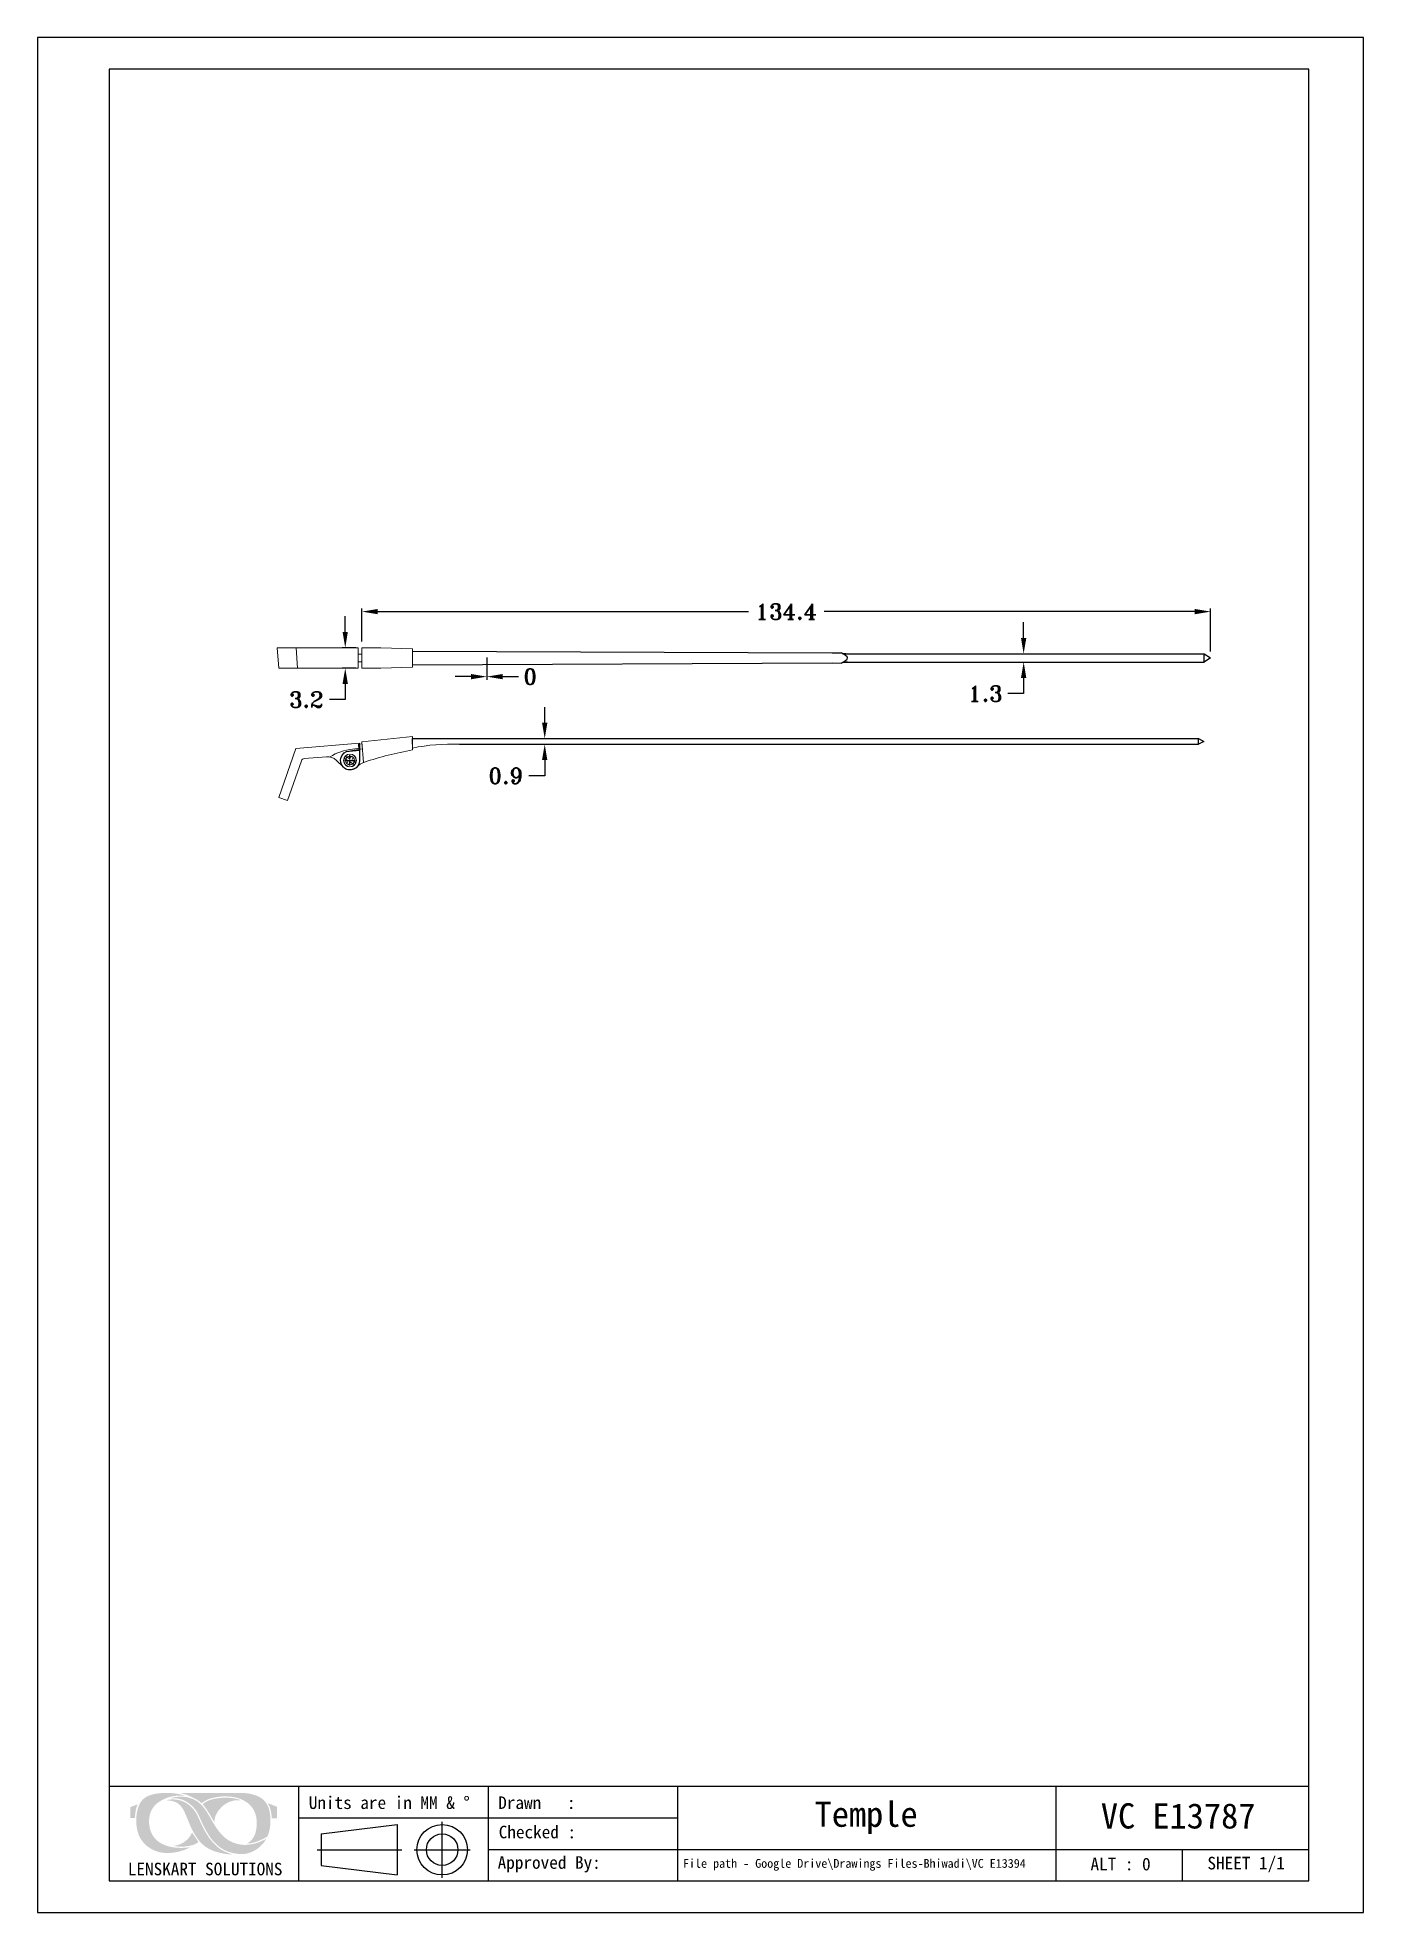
# Model space of a CAD drawing. Header units: millimetres. Extents: x 3210 to 3420, y 1209 to 1506.
import ezdxf

# ---------------------------------------------------------------- set-up
doc = ezdxf.new("R2010")
doc.units = ezdxf.units.MM
doc.linetypes.add('CENTER2', pattern=[28.575, 19.05, -3.175, 3.175, -3.175])
doc.layers.add('Center Line', color=2, linetype='CENTER2')
doc.layers.add('图框-线条', color=7, linetype='Continuous')
doc.layers.add('绘图层', color=7, linetype='Continuous', lineweight=15)
doc.styles.add('宋体', font='SimSun.ttf')
doc.styles.add('样式 1', font='romant.shx')
doc.dimstyles.new('ISO-25$0', dxfattribs={"dimtxt": 2.5, "dimasz": 2.5, "dimexe": 0.5, "dimexo": 1, "dimgap": 1, "dimtad": 0, "dimtih": 1, "dimtoh": 1, "dimdec": 1, "dimzin": 10, "dimdsep": 46, "dimlunit": 6, "dimtxsty": '样式 1', "dimcen": 0, "dimclrd": 256, "dimclre": 256, "dimclrt": 7, "dimazin": 0, "dimtfac": 1, "dimtdec": 1, "dimtofl": 0, "dimtmove": 0, "dimatfit": 0, "dimfxl": 1, "dimtolj": 1, "dimtzin": 10, "dimarcsym": 0})

# ---------------------------------------------------------------- blocks, each defined once
blk = doc.blocks.new('*U2')
at = {"layer": 'Center Line', "color": 0, "linetype": 'CENTER2', "transparency": 16777216}
for p, q in [((-0.82, 0), (-0.14, 0)), ((0, 0.14), (0, 0.82)), ((0.14, 0), (0.82, 0)), ((0, -0.82), (0, -0.14))]:
    blk.add_line(p, q, dxfattribs=at)
at = {"layer": 'Center Line', "color": 0, "linetype": 'Continuous', "transparency": 16777216}
for p, q in [((-0.07, 0), (0.07, 0)), ((0, -0.07), (0, 0.07))]:
    blk.add_line(p, q, dxfattribs=at)
blk = doc.blocks.new('*D7')
at = {"lineweight": -2, "transparency": 16777216}
for p, q in [((3261.31, 1410.76), (3261.31, 1416)), ((3263.81, 1415.5), (3322.51, 1415.5)), ((3393.21, 1415.5), (3334.51, 1415.5)), ((3395.71, 1409.16), (3395.71, 1416))]:
    blk.add_line(p, q, dxfattribs=at)
at = {"transparency": 16777216}
for points in [[(3263.81, 1415.92), (3263.81, 1415.08), (3261.31, 1415.5)], [(3393.21, 1415.92), (3393.21, 1415.08), (3395.71, 1415.5)]]:
    blk.add_solid(points, dxfattribs=at)
at = {"layer": 'Defpoints', "color": 0, "transparency": 16777216}
for p in [(3395.71, 1415.5), (3261.31, 1409.76), (3395.71, 1408.16)]:
    blk.add_point(p, dxfattribs=at)
at = {"color": 7, "transparency": 16777216, "insert": (3328.51, 1415.5), "char_height": 2.5, "attachment_point": 5, "style": '样式 1'}
blk.add_mtext('\\A1;134.4', dxfattribs=at)
blk = doc.blocks.new('*D8')
at = {"lineweight": -2, "transparency": 16777216}
for p, q in [((3366.1, 1411.31), (3366.1, 1413.81)), ((3364.18, 1408.81), (3366.6, 1408.81)), ((3364.18, 1407.51), (3366.6, 1407.51)), ((3366.1, 1405.01), (3366.1, 1402.51)), ((3366.1, 1402.51), (3363.6, 1402.51))]:
    blk.add_line(p, q, dxfattribs=at)
at = {"transparency": 16777216}
for points in [[(3365.68, 1411.31), (3366.52, 1411.31), (3366.1, 1408.81)], [(3365.68, 1405.01), (3366.52, 1405.01), (3366.1, 1407.51)]]:
    blk.add_solid(points, dxfattribs=at)
at = {"layer": 'Defpoints', "color": 0, "transparency": 16777216}
for p in [(3363.18, 1408.81), (3363.18, 1407.51), (3366.1, 1407.51)]:
    blk.add_point(p, dxfattribs=at)
at = {"color": 7, "transparency": 16777216, "insert": (3360.04, 1402.51), "char_height": 2.5, "attachment_point": 5, "style": '样式 1'}
blk.add_mtext('\\A1;1.3', dxfattribs=at)
blk = doc.blocks.new('*D9')
at = {"lineweight": -2, "transparency": 16777216}
for p, q in [((3281.09, 1408.21), (3281.09, 1404.7)), ((3278.59, 1405.2), (3276.09, 1405.2)), ((3281.1, 1406.11), (3281.1, 1404.7)), ((3283.6, 1405.2), (3286.1, 1405.2))]:
    blk.add_line(p, q, dxfattribs=at)
at = {"transparency": 16777216}
for points in [[(3278.59, 1405.62), (3278.59, 1404.78), (3281.09, 1405.2)], [(3283.6, 1405.62), (3283.6, 1404.78), (3281.1, 1405.2)]]:
    blk.add_solid(points, dxfattribs=at)
at = {"layer": 'Defpoints', "color": 0, "transparency": 16777216}
for p in [(3281.09, 1409.21), (3281.1, 1407.11), (3281.1, 1405.2)]:
    blk.add_point(p, dxfattribs=at)
at = {"color": 7, "transparency": 16777216, "insert": (3287.94, 1405.2), "char_height": 2.5, "attachment_point": 5, "style": '样式 1'}
blk.add_mtext('\\A1;0', dxfattribs=at)
blk = doc.blocks.new('*D10')
at = {"lineweight": -2, "transparency": 16777216}
for p, q in [((3258.66, 1412.26), (3258.66, 1414.76)), ((3260.31, 1409.76), (3258.16, 1409.76)), ((3260.31, 1406.56), (3258.16, 1406.56)), ((3258.66, 1404.06), (3258.66, 1401.56)), ((3258.66, 1401.56), (3256.16, 1401.56))]:
    blk.add_line(p, q, dxfattribs=at)
at = {"transparency": 16777216}
for points in [[(3258.24, 1412.26), (3259.07, 1412.26), (3258.66, 1409.76)], [(3258.24, 1404.06), (3259.07, 1404.06), (3258.66, 1406.56)]]:
    blk.add_solid(points, dxfattribs=at)
at = {"layer": 'Defpoints', "color": 0, "transparency": 16777216}
for p in [(3261.31, 1409.76), (3258.66, 1406.56), (3261.31, 1406.56)]:
    blk.add_point(p, dxfattribs=at)
at = {"color": 7, "transparency": 16777216, "insert": (3252.48, 1401.56), "char_height": 2.5, "attachment_point": 5, "style": '样式 1'}
blk.add_mtext('\\A1;3.2', dxfattribs=at)
blk = doc.blocks.new('*D11')
at = {"lineweight": -2, "transparency": 16777216}
for p, q in [((3290.25, 1397.89), (3290.25, 1400.39)), ((3288.94, 1395.39), (3290.75, 1395.39)), ((3288.94, 1394.49), (3290.75, 1394.49)), ((3290.25, 1391.99), (3290.25, 1389.49)), ((3290.25, 1389.49), (3287.75, 1389.49))]:
    blk.add_line(p, q, dxfattribs=at)
at = {"transparency": 16777216}
for points in [[(3289.83, 1397.89), (3290.67, 1397.89), (3290.25, 1395.39)], [(3289.83, 1391.99), (3290.67, 1391.99), (3290.25, 1394.49)]]:
    blk.add_solid(points, dxfattribs=at)
at = {"layer": 'Defpoints', "color": 0, "transparency": 16777216}
for p in [(3287.94, 1395.39), (3287.94, 1394.49), (3290.25, 1394.49)]:
    blk.add_point(p, dxfattribs=at)
at = {"color": 7, "transparency": 16777216, "insert": (3284.07, 1389.49), "char_height": 2.5, "attachment_point": 5, "style": '样式 1'}
blk.add_mtext('\\A1;0.9', dxfattribs=at)

msp = doc.modelspace()

# ---------------------------------------------------------------- hatches: boundary and pattern name
at = {"layer": '图框-线条', "lineweight": 0, "ltscale": 0.1}
h = msp.add_hatch(color=252, dxfattribs=at)
edge = h.paths.add_edge_path()
edge.add_spline(control_points=[(3224.63, 1226.14), (3224.63, 1226.14), (3224.62, 1224.42), (3224.62, 1224.42), (3224.62, 1224.42), (3224.62, 1224.42), (3225.34, 1224.42), (3225.34, 1224.42), (3225.34, 1224.42), (3225.39, 1224.82), (3225.4, 1225.17), (3225.47, 1225.57), (3225.47, 1225.57), (3225.54, 1225.92), (3225.65, 1226.27), (3225.77, 1226.57), (3225.77, 1226.57), (3225.77, 1226.57), (3224.63, 1226.14), (3224.63, 1226.14)], knot_values=[0, 0, 0, 0, 0.166667, 0.166667, 0.166667, 0.166667, 0.333333, 0.333333, 0.333333, 0.333333, 0.5, 0.5, 0.5, 0.5, 0.666667, 0.666667, 0.666667, 0.666667, 1, 1, 1, 1], degree=3, periodic=0)
edge = h.paths.add_edge_path()
edge.add_spline(control_points=[(3247.03, 1224.35), (3247.03, 1224.35), (3247.83, 1224.34), (3247.83, 1224.34), (3247.83, 1224.34), (3247.83, 1224.34), (3247.84, 1226.19), (3247.84, 1226.19), (3247.84, 1226.19), (3247.84, 1226.19), (3246.42, 1226.75), (3246.42, 1226.75), (3246.42, 1226.75), (3246.57, 1226.4), (3246.73, 1226.14), (3246.84, 1225.69), (3246.84, 1225.69), (3246.95, 1225.23), (3246.99, 1224.83), (3247.03, 1224.35)], knot_values=[0, 0, 0, 0, 0.166667, 0.166667, 0.166667, 0.166667, 0.333333, 0.333333, 0.333333, 0.333333, 0.5, 0.5, 0.5, 0.5, 0.666667, 0.666667, 0.666667, 0.666667, 1, 1, 1, 1], degree=3, periodic=0)
edge = h.paths.add_edge_path(flags=17)
edge.add_spline(control_points=[(3231.54, 1220), (3231.68, 1219.9), (3232.5, 1219.88), (3232.64, 1219.88), (3232.64, 1219.88), (3233.52, 1219.85), (3234.84, 1220.06), (3235.42, 1220.62), (3235.42, 1220.62), (3235.37, 1220.7), (3235.34, 1220.73), (3235.28, 1220.8), (3235.28, 1220.8), (3235.28, 1220.8), (3234.41, 1222.09), (3234.41, 1222.09), (3234.41, 1222.09), (3234.2, 1221.83), (3234.11, 1221.34), (3233.31, 1220.72), (3233.31, 1220.72), (3232.83, 1220.36), (3232.27, 1220.1), (3231.54, 1220)], knot_values=[0, 0, 0, 0, 0.142857, 0.142857, 0.142857, 0.142857, 0.285714, 0.285714, 0.285714, 0.285714, 0.428571, 0.428571, 0.428571, 0.428571, 0.571429, 0.571429, 0.571429, 0.571429, 0.714286, 0.714286, 0.714286, 0.714286, 1, 1, 1, 1], degree=3, periodic=0)
edge = h.paths.add_edge_path(flags=17)
edge.add_spline(control_points=[(3236.09, 1226.58), (3236.14, 1226.5), (3236.15, 1226.51), (3236.22, 1226.43), (3236.22, 1226.43), (3236.86, 1225.69), (3237.79, 1223.9), (3237.91, 1223.78), (3237.91, 1223.78), (3237.97, 1225.28), (3239.23, 1226.58), (3240.46, 1227.02), (3240.46, 1227.02), (3241.11, 1227.24), (3241.46, 1227.25), (3242.18, 1227.18), (3242.18, 1227.18), (3241.94, 1227.38), (3240.94, 1227.54), (3240.68, 1227.57), (3240.68, 1227.57), (3239.47, 1227.71), (3237.71, 1227.59), (3236.64, 1226.99), (3236.64, 1226.99), (3236.47, 1226.9), (3236.16, 1226.7), (3236.09, 1226.58)], knot_values=[0, 0, 0, 0, 0.125, 0.125, 0.125, 0.125, 0.25, 0.25, 0.25, 0.25, 0.375, 0.375, 0.375, 0.375, 0.5, 0.5, 0.5, 0.5, 0.625, 0.625, 0.625, 0.625, 0.75, 0.75, 0.75, 0.75, 1, 1, 1, 1], degree=3, periodic=0)
edge = h.paths.add_edge_path()
edge.add_spline(control_points=[(3235.51, 1224.23), (3235.11, 1225.14), (3234.98, 1225.4), (3234.34, 1226.09), (3234.34, 1226.09), (3233.46, 1227.03), (3232.12, 1227.5), (3230.79, 1227.32), (3230.79, 1227.32), (3230.71, 1227.31), (3230.63, 1227.3), (3230.55, 1227.28), (3230.55, 1227.28), (3230.55, 1227.28), (3230.31, 1227.21), (3230.31, 1227.21), (3230.31, 1227.21), (3231.08, 1227.17), (3231.68, 1227.06), (3232.19, 1226.68), (3232.19, 1226.68), (3232.69, 1226.29), (3232.89, 1225.99), (3233.21, 1225.33), (3233.21, 1225.33), (3233.74, 1224.24), (3234.1, 1223.03), (3234.69, 1222.03), (3234.69, 1222.03), (3235.32, 1220.96), (3235.93, 1220.18), (3237, 1219.56), (3237, 1219.56), (3237.85, 1219.07), (3239.64, 1218.6), (3240.83, 1218.64), (3240.83, 1218.64), (3240.7, 1218.71), (3240.51, 1218.73), (3240.35, 1218.78), (3240.35, 1218.78), (3238.14, 1219.46), (3236.87, 1221.33), (3235.89, 1223.39), (3235.89, 1223.39), (3235.76, 1223.67), (3235.64, 1223.94), (3235.51, 1224.23)], knot_values=[0, 0, 0, 0, 0.076923, 0.076923, 0.076923, 0.076923, 0.153846, 0.153846, 0.153846, 0.153846, 0.230769, 0.230769, 0.230769, 0.230769, 0.307692, 0.307692, 0.307692, 0.307692, 0.384615, 0.384615, 0.384615, 0.384615, 0.461538, 0.461538, 0.461538, 0.461538, 0.538462, 0.538462, 0.538462, 0.538462, 0.615385, 0.615385, 0.615385, 0.615385, 0.692308, 0.692308, 0.692308, 0.692308, 0.769231, 0.769231, 0.769231, 0.769231, 0.846154, 0.846154, 0.846154, 0.846154, 1, 1, 1, 1], degree=3, periodic=0)
edge = h.paths.add_edge_path()
edge.add_spline(control_points=[(3246.14, 1221.08), (3246.1, 1221.08), (3245.28, 1220.69), (3245.12, 1220.62), (3245.12, 1220.62), (3244.76, 1220.49), (3244.35, 1220.36), (3243.95, 1220.28), (3243.95, 1220.28), (3242.98, 1220.09), (3242.27, 1220.1), (3241.33, 1220.37), (3241.33, 1220.37), (3239.75, 1220.83), (3238.83, 1221.94), (3238.08, 1223.1), (3238.08, 1223.1), (3236.76, 1225.15), (3236.22, 1227.14), (3233.67, 1227.69), (3233.67, 1227.69), (3233.24, 1227.78), (3232.73, 1227.81), (3232.28, 1227.78), (3232.28, 1227.78), (3231.97, 1227.76), (3231.25, 1227.68), (3231.03, 1227.55), (3231.03, 1227.55), (3232.16, 1227.58), (3233.03, 1227.36), (3233.83, 1226.79), (3233.83, 1226.79), (3235.48, 1225.61), (3235.53, 1224.36), (3236.4, 1222.82), (3236.4, 1222.82), (3236.81, 1222.08), (3237.11, 1221.5), (3237.69, 1220.83), (3237.69, 1220.83), (3238.87, 1219.45), (3240.13, 1218.83), (3242.08, 1218.69), (3242.08, 1218.69), (3243.02, 1218.62), (3243.96, 1219.03), (3244.58, 1219.42), (3244.58, 1219.42), (3245, 1219.69), (3245.34, 1220.03), (3245.66, 1220.39), (3245.66, 1220.39), (3245.83, 1220.59), (3246.01, 1220.87), (3246.14, 1221.08)], knot_values=[0, 0, 0, 0, 0.066667, 0.066667, 0.066667, 0.066667, 0.133333, 0.133333, 0.133333, 0.133333, 0.2, 0.2, 0.2, 0.2, 0.266667, 0.266667, 0.266667, 0.266667, 0.333333, 0.333333, 0.333333, 0.333333, 0.4, 0.4, 0.4, 0.4, 0.466667, 0.466667, 0.466667, 0.466667, 0.533333, 0.533333, 0.533333, 0.533333, 0.6, 0.6, 0.6, 0.6, 0.666667, 0.666667, 0.666667, 0.666667, 0.733333, 0.733333, 0.733333, 0.733333, 0.8, 0.8, 0.8, 0.8, 0.866667, 0.866667, 0.866667, 0.866667, 1, 1, 1, 1], degree=3, periodic=0)
edge = h.paths.add_edge_path()
edge.add_spline(control_points=[(3235.94, 1226.74), (3236.5, 1227.17), (3236.66, 1227.31), (3237.48, 1227.54), (3237.48, 1227.54), (3239.35, 1228.07), (3241.77, 1227.93), (3243.23, 1226.78), (3243.23, 1226.78), (3244.04, 1226.15), (3244.69, 1225.04), (3244.65, 1223.49), (3244.65, 1223.49), (3244.62, 1222.35), (3244.34, 1221.24), (3243.44, 1220.59), (3243.44, 1220.59), (3243.38, 1220.54), (3243.13, 1220.39), (3243.07, 1220.37), (3243.07, 1220.37), (3243.96, 1220.31), (3245.36, 1220.92), (3246.09, 1221.33), (3246.09, 1221.33), (3246.37, 1221.49), (3246.34, 1221.46), (3246.46, 1221.78), (3246.46, 1221.78), (3246.92, 1223.05), (3246.94, 1224.8), (3246.52, 1226.02), (3246.52, 1226.02), (3246.32, 1226.59), (3246.11, 1226.88), (3245.74, 1227.25), (3245.74, 1227.25), (3244.98, 1228.01), (3243.47, 1228.37), (3242.38, 1228.37), (3242.38, 1228.37), (3239.15, 1228.37), (3235.84, 1228.4), (3232.64, 1228.37), (3232.64, 1228.37), (3232.87, 1228.26), (3233.29, 1228.17), (3233.55, 1228.07), (3233.55, 1228.07), (3233.83, 1227.97), (3235.01, 1227.42), (3235.24, 1227.28), (3235.24, 1227.28), (3235.56, 1227.08), (3235.88, 1226.77), (3235.94, 1226.74)], knot_values=[0, 0, 0, 0, 0.066667, 0.066667, 0.066667, 0.066667, 0.133333, 0.133333, 0.133333, 0.133333, 0.2, 0.2, 0.2, 0.2, 0.266667, 0.266667, 0.266667, 0.266667, 0.333333, 0.333333, 0.333333, 0.333333, 0.4, 0.4, 0.4, 0.4, 0.466667, 0.466667, 0.466667, 0.466667, 0.533333, 0.533333, 0.533333, 0.533333, 0.6, 0.6, 0.6, 0.6, 0.666667, 0.666667, 0.666667, 0.666667, 0.733333, 0.733333, 0.733333, 0.733333, 0.8, 0.8, 0.8, 0.8, 0.866667, 0.866667, 0.866667, 0.866667, 1, 1, 1, 1], degree=3, periodic=0)
edge = h.paths.add_edge_path()
edge.add_spline(control_points=[(3234.16, 1219.79), (3234.02, 1219.79), (3233.76, 1219.73), (3233.59, 1219.72), (3233.59, 1219.72), (3231.02, 1219.48), (3227.99, 1220.16), (3227.62, 1223.3), (3227.62, 1223.3), (3227.45, 1224.76), (3227.9, 1226.09), (3229.08, 1226.9), (3229.08, 1226.9), (3230.25, 1227.7), (3231.43, 1228.02), (3233.16, 1227.97), (3233.16, 1227.97), (3233.16, 1227.97), (3232.46, 1228.17), (3232.46, 1228.17), (3232.46, 1228.17), (3230.94, 1228.49), (3228.65, 1228.51), (3227.3, 1227.83), (3227.3, 1227.83), (3226.54, 1227.45), (3226.11, 1226.89), (3225.82, 1225.94), (3225.82, 1225.94), (3225.32, 1224.32), (3225.47, 1221.82), (3226.68, 1220.54), (3226.68, 1220.54), (3226.84, 1220.37), (3226.91, 1220.26), (3227.1, 1220.11), (3227.1, 1220.11), (3227.29, 1219.96), (3227.33, 1219.91), (3227.57, 1219.74), (3227.57, 1219.74), (3229.14, 1218.62), (3231.2, 1218.68), (3233, 1219.29), (3233, 1219.29), (3233.21, 1219.36), (3233.41, 1219.44), (3233.61, 1219.52), (3233.61, 1219.52), (3233.73, 1219.58), (3234.09, 1219.77), (3234.16, 1219.79)], knot_values=[0, 0, 0, 0, 0.071429, 0.071429, 0.071429, 0.071429, 0.142857, 0.142857, 0.142857, 0.142857, 0.214286, 0.214286, 0.214286, 0.214286, 0.285714, 0.285714, 0.285714, 0.285714, 0.357143, 0.357143, 0.357143, 0.357143, 0.428571, 0.428571, 0.428571, 0.428571, 0.5, 0.5, 0.5, 0.5, 0.571429, 0.571429, 0.571429, 0.571429, 0.642857, 0.642857, 0.642857, 0.642857, 0.714286, 0.714286, 0.714286, 0.714286, 0.785714, 0.785714, 0.785714, 0.785714, 0.857143, 0.857143, 0.857143, 0.857143, 1, 1, 1, 1], degree=3, periodic=0)

# ---------------------------------------------------------------- linework, layer by layer
for p, q in [((3411.27, 1501.44), (3221.27, 1501.44)), ((3221.27, 1501.44), (3221.27, 1214.44)), ((3411.27, 1214.44), (3411.27, 1501.44)), ((3337.49, 1408.81), (3394.71, 1408.81)), ((3337.49, 1407.51), (3394.71, 1407.51)), ((3276.74, 1394.49), (3334.66, 1394.49)), ((3334.66, 1394.49), (3393.81, 1394.49)), ((3221.27, 1229.44), (3411.27, 1229.44)), ((3251.27, 1229.44), (3251.27, 1214.44)), ((3281.27, 1229.44), (3281.27, 1214.44)), ((3311.27, 1229.44), (3311.27, 1214.44)), ((3371.27, 1214.44), (3371.27, 1229.44)), ((3251.27, 1224.44), (3311.27, 1224.44)), ((3274.01, 1214.94), (3274.01, 1223.82)), ((3254.86, 1221.88), (3266.86, 1223.38)), ((3254.86, 1221.88), (3254.86, 1216.88)), ((3266.86, 1223.38), (3266.86, 1215.38)), ((3254.2, 1219.38), (3267.6, 1219.38)), ((3269.57, 1219.38), (3278.46, 1219.38)), ((3281.27, 1219.44), (3411.27, 1219.44)), ((3391.27, 1214.44), (3391.27, 1219.44)), ((3254.86, 1216.88), (3266.86, 1215.38)), ((3221.27, 1214.44), (3411.27, 1214.44))]:
    msp.add_line(p, q)
at = {"color": 7, "lineweight": 20}
msp.add_line((3250.89, 1409.76), (3251.11, 1406.56), dxfattribs=at)
at = {"lineweight": 20}
msp.add_line((3257.28, 1391.93), (3258.37, 1390.85), dxfattribs=at)
for points in [[(3209.92, 1209.44), (3419.92, 1209.44), (3419.92, 1506.44), (3209.92, 1506.44)], [(3394.71, 1408.81), (3395.71, 1408.16), (3394.71, 1407.51)], [(3393.81, 1395.39), (3394.61, 1394.94), (3393.81, 1394.49)]]:
    msp.add_lwpolyline(points, close=True)
at = {"color": 7, "lineweight": 20}
for points in [[(3260.71, 1409.76), (3247.9, 1409.76), (3248.13, 1406.56), (3260.71, 1406.56)], [(3264.31, 1409.76), (3261.31, 1409.76), (3261.31, 1406.56), (3264.31, 1406.56), (3269.31, 1406.71), (3269.31, 1409.61)]]:
    msp.add_lwpolyline(points, close=True, dxfattribs=at)
for points in [[(3260.71, 1407.56), (3261.31, 1407.56), (3260.71, 1407.56), (3260.71, 1408.76), (3261.31, 1408.76), (3260.71, 1408.76)], [(3260.79, 1393.66), (3260.74, 1394.49), (3261.33, 1394.56)], [(3260.79, 1393.66), (3260.74, 1394.49), (3261.33, 1394.56)]]:
    msp.add_lwpolyline(points, dxfattribs=at)
for points in [[(3269.31, 1409.26), (3335.76, 1408.96), (3337.21, 1408.96)], [(3269.31, 1407.05), (3335.76, 1407.37), (3337.21, 1407.36)], [(3269.31, 1394.49), (3269.31, 1395.39), (3334.66, 1395.39), (3393.81, 1395.39)]]:
    msp.add_lwpolyline(points)
at = {"lineweight": 20}
for points in [[(3260.91, 1391.79), (3260.92, 1394.66), (3250.82, 1393.81), (3248.13, 1386.06), (3249.54, 1385.57), (3251.74, 1391.88, -0.296213), (3252.17, 1392.22), (3255.69, 1392.51, -0.219768), (3257.26, 1391.94)], [(3260.91, 1393.89), (3259.79, 1393.7, 0.12624), (3256.26, 1392.48)], [(3261.54, 1391.59), (3261.31, 1394.86), (3269.31, 1395.7), (3269.31, 1393.58, 0.038207), (3261.69, 1391.64, 0.120285), (3260.49, 1390.88, -1.389964), (3259.18, 1393.4), (3261.39, 1393.75)], [(3261.54, 1391.59), (3261.31, 1394.86), (3269.31, 1395.7), (3269.31, 1393.58, 0.038207), (3261.69, 1391.64, 0.120285), (3260.49, 1390.88, -1.389964), (3259.18, 1393.4), (3261.39, 1393.75)]]:
    msp.add_lwpolyline(points, format="xyb", dxfattribs=at)
at = {"ltscale": 0.1}
msp.add_lwpolyline([(3260.92, 1394.39), (3260.91, 1391.92, -0.665525), (3258.36, 1390.86, -0.639656), (3259.29, 1393.42), (3260.92, 1393.55)], format="xyb", dxfattribs=at)
at = {"lineweight": 20, "ltscale": 0.1}
for points in [[(3260.14, 1391.24), (3259.48, 1391.65), (3259.23, 1391.25, -0.145898), (3258.89, 1391.46), (3259.14, 1391.86), (3258.47, 1392.27)], [(3260.35, 1391.58), (3259.69, 1391.99), (3259.94, 1392.39, 0.145898), (3259.6, 1392.6), (3259.35, 1392.2), (3258.68, 1392.61)]]:
    msp.add_lwpolyline(points, format="xyb", dxfattribs=at)
for radius in [1.02, 1]:
    msp.add_circle((3259.41, 1391.92), radius, dxfattribs=at)
at = {"lineweight": 20}
msp.add_circle((3259.41, 1391.92), 0.7, dxfattribs=at)
msp.add_circle((3259.41, 1391.92), 0.7, dxfattribs=at)
for radius in [4, 2.5]:
    msp.add_circle((3274.01, 1219.38), radius)
at = {"color": 7, "lineweight": 20}
msp.add_arc((3275.63, 1362.55), 31.97, 88.0217, 101.4035, dxfattribs=at)
msp.add_open_spline([(3338.21, 1407.51), (3337.88, 1407.46), (3337.54, 1407.41), (3337.21, 1407.36), (3337.71, 1407.62), (3338.71, 1408.16), (3337.71, 1408.69), (3337.21, 1408.96), (3337.54, 1408.91), (3337.88, 1408.86), (3338.21, 1408.81)], degree=3, knots=[0, 0, 0, 0, 1, 1, 1, 2.280625, 3.56125, 3.56125, 3.56125, 4.56125, 4.56125, 4.56125, 4.56125])

# ---------------------------------------------------------------- block references
at = {"layer": 'Center Line', "linetype": 'CENTER2'}
msp.add_blockref('*U2', (3259.41, 1391.92), dxfattribs=at)

# ---------------------------------------------------------------- texts
at = {"layer": '绘图层', "color": 7, "linetype": 'ByBlock', "lineweight": 9, "attachment_point": 5, "style": '宋体'}
for s, insert, char_height, width in [('\\pxql;{\\fNSimSun|b0|i0|c0|p49;Units are in MM & %%D}', (3268.16, 1226.82), 2, 30.5443), ('\\pxql;{\\fNSimSun|b0|i0|c0|p49;Drawn   : }', (3298.16, 1226.82), 2, 30.5443), ('{\\fNSimSun|b0|i0|c0|p49;Temple}', (3341.15, 1224.44), 4, 58.2869), ('{\\fNSimSun|b0|i0|c0|p49;VC E13787}', (3390.57, 1224.71), 4, 58.2869), ('\\pxql;{\\fNSimSun|b0|i0|c0|p49;Checked : }', (3294.42, 1222.17), 2, 22.9015), ('\\pxql;{\\fNSimSun|b0|i0|c0|p49;Approved By:}', (3294.25, 1217.07), 2, 22.9015), ('\\pxql;{\\fNSimSun|b0|i0|c0|p49;File path - Google Drive\\\\Drawings Files-Bhiwadi\\\\VC E13394}', (3357.1, 1216.99), 1.4, 89.89), ('{\\fNSimSun|b0|i0|c0|p49;ALT : 0}', (3381.45, 1217.1), 2, 17.2791), ('{\\fNSimSun|b0|i0|c0|p49;SHEET 1/1}', (3401.33, 1217.02), 2, 17.2791), ('{\\fSimSun|b0|i0|c134|p2;LENSKART SOLUTIONS}', (3236.47, 1216.31), 2, 58.9745)]:
    msp.add_mtext(s, dxfattribs=dict(at, insert=insert, char_height=char_height, width=width))

# ---------------------------------------------------------------- dimensions: what is measured, and where the dimension line sits
for base, p1, p2, picture, middle in [((3395.71, 1415.5), (3261.31, 1409.76), (3395.71, 1408.16), '*D7', (3328.51, 1415.5)), ((3281.1, 1405.2), (3281.09, 1409.21), (3281.1, 1407.11), '*D9', (3287.94, 1405.2))]:
    dim = msp.add_linear_dim(base=base, p1=p1, p2=p2, dimstyle='ISO-25$0')
    dim.commit()
    dim.dimension.update_dxf_attribs({"geometry": picture, "text_midpoint": middle})
for base, p1, p2, picture, middle in [((3258.66, 1406.56), (3261.31, 1409.76), (3261.31, 1406.56), '*D10', (3252.48, 1401.56)), ((3366.1, 1407.51), (3363.18, 1408.81), (3363.18, 1407.51), '*D8', (3360.04, 1402.51)), ((3290.25, 1394.49), (3287.94, 1395.39), (3287.94, 1394.49), '*D11', (3284.07, 1389.49))]:
    dim = msp.add_linear_dim(base=base, p1=p1, p2=p2, angle=90, dimstyle='ISO-25$0')
    dim.commit()
    dim.dimension.update_dxf_attribs({"geometry": picture, "text_midpoint": middle})

doc.saveas('drawing.dxf')
